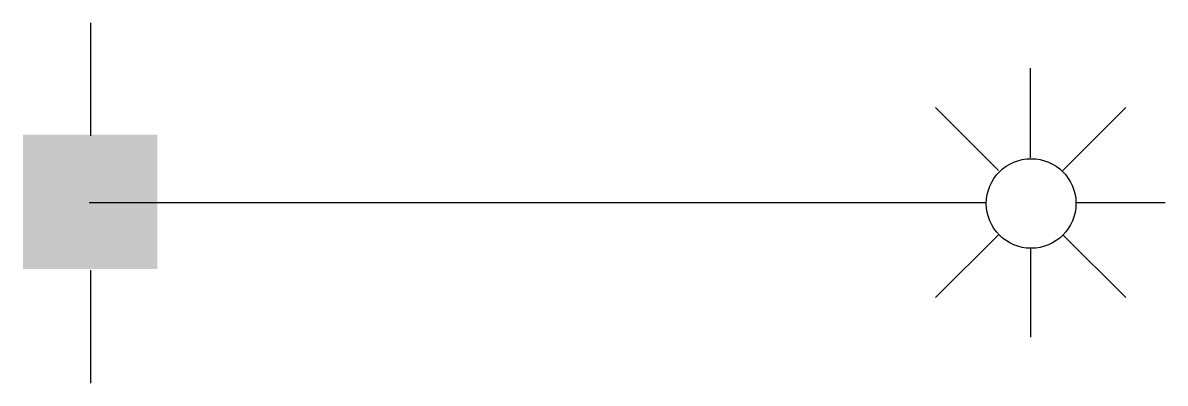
# Model space of a CAD drawing. Header units: feet. Extents: x -0.044 to 0.72, y -0.121 to 0.12.
import ezdxf

# ---------------------------------------------------------------- set-up
doc = ezdxf.new("R2010")
doc.units = ezdxf.units.FT
doc.header["$MEASUREMENT"] = 0

msp = doc.modelspace()

# ---------------------------------------------------------------- linework, layer by layer
for p, q in [((0.00107, 0.04476), (0.00107, 0.12036)), ((0.63, 0.03), (0.63, 0.09)), ((0.6084, 0.0216), (0.5664, 0.0636)), ((0.6516, 0.0216), (0.6936, 0.0636)), ((0, 0), (0.6, 0)), ((0.66, 0), (0.72, 0)), ((0.6084, -0.0216), (0.5664, -0.0636)), ((0.6516, -0.0216), (0.6936, -0.0636)), ((0.63, -0.03), (0.63, -0.09)), ((0.00107, -0.12084), (0.00107, -0.04524))]:
    msp.add_line(p, q)
msp.add_circle((0.63033, -0.00057), 0.03)
msp.add_solid([(-0.0444, -0.0444), (-0.0444, 0.0456), (0.0456, -0.0444), (0.0456, 0.0456)])

doc.saveas('drawing.dxf')
